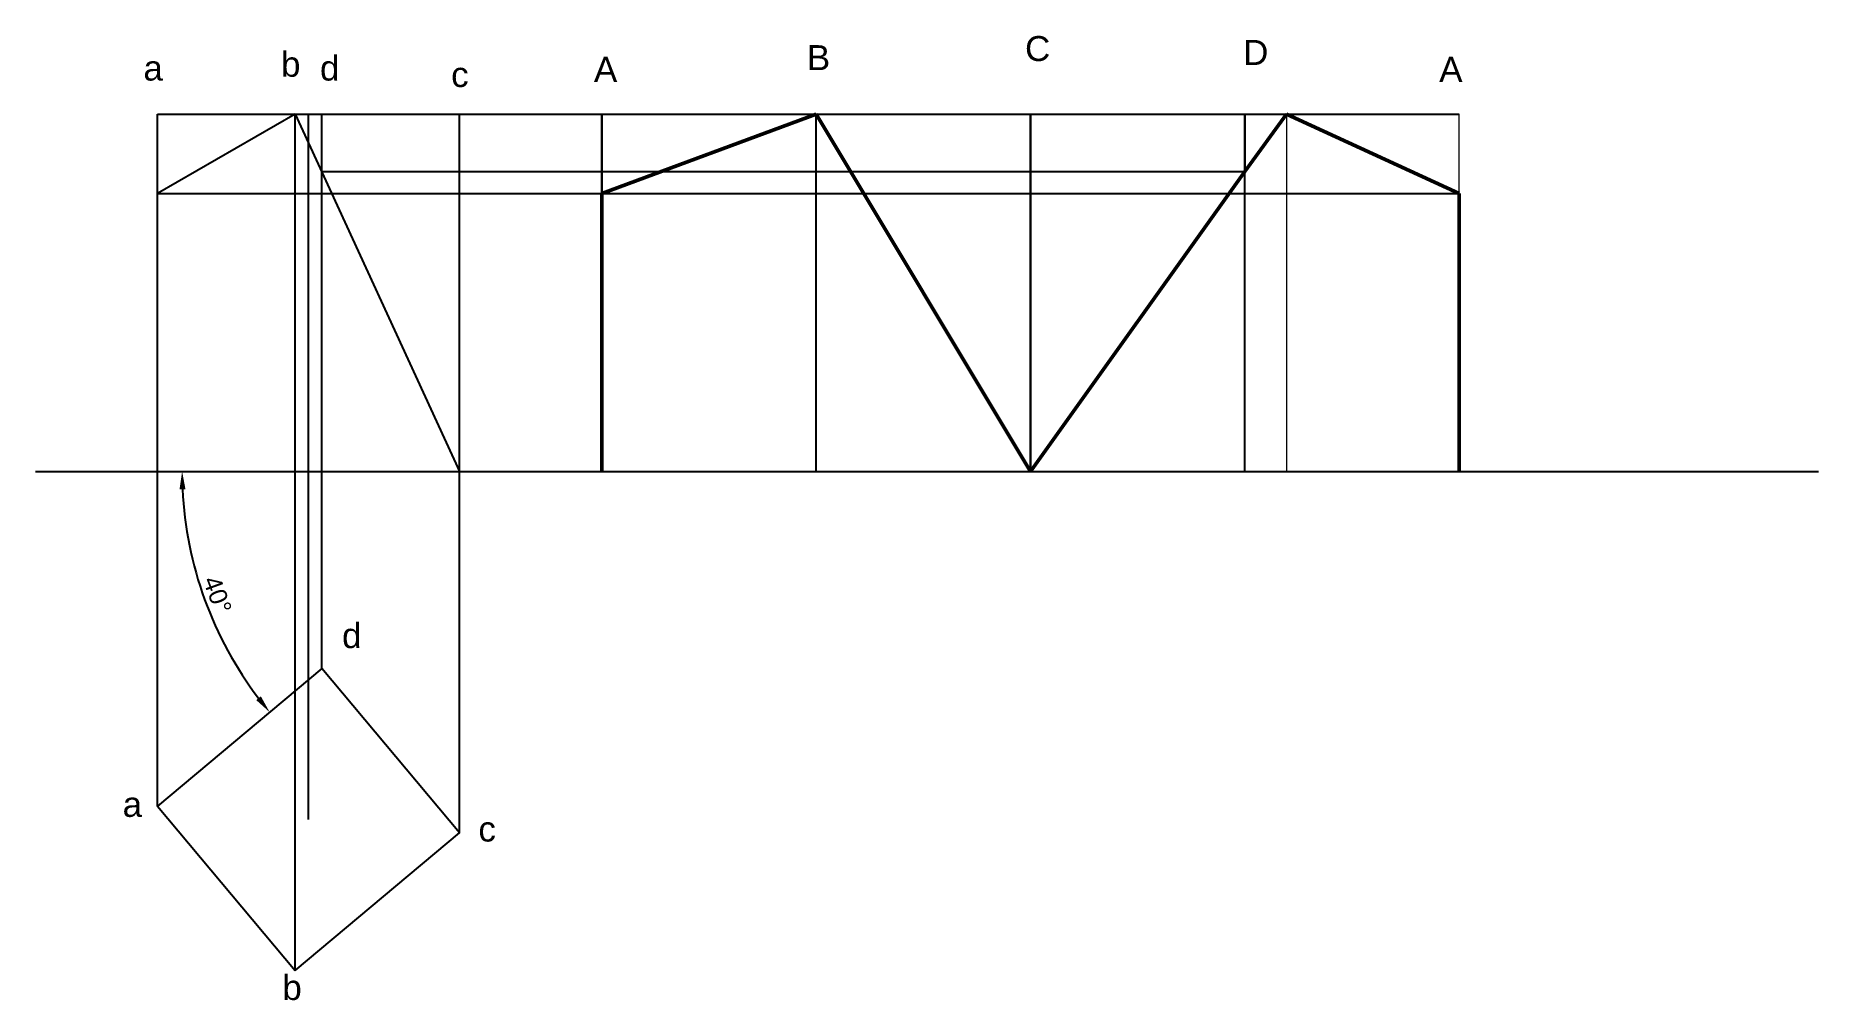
# Paper-space layout 'dl3' of a CAD drawing. Header units: millimetres. Extents: x 4 to 254, y 33 to 168.
import ezdxf

# ---------------------------------------------------------------- set-up
doc = ezdxf.new("R2010")
doc.units = ezdxf.units.MM
doc.styles.get("Standard").update_dxf_attribs({"font": 'arial.ttf'})
doc.dimstyles.new('ISO-25', dxfattribs={"dimtxt": 2.5, "dimasz": 2.5, "dimexe": 1.25, "dimexo": 0.625, "dimtad": 1, "dimtxsty": 'Standard', "dimcen": 2.5, "dimadec": 0, "dimazin": 0, "dimtfac": 1, "dimtmove": 0, "dimatfit": 3, "dimfxl": 1, "dimarcsym": 0})

# ---------------------------------------------------------------- blocks, each defined once
blk = doc.blocks.new('*D1')
at = {"color": 0, "lineweight": -2, "transparency": 16777216}
blk.add_arc((77.16, 106.77), 52.39, 182.7346, 217.2654, dxfattribs=at)
at = {"color": 0, "transparency": 16777216}
for points in [[(24.42, 104.26), (25.25, 104.28), (24.78, 106.77)], [(35.8, 75.31), (35.15, 74.78), (37.03, 73.09)]]:
    blk.add_solid(points, dxfattribs=at)
at = {"layer": 'Defpoints', "color": 0, "transparency": 16777216}
for p in [(4.28, 106.77), (253.81, 106.77), (26.19, 94.68), (44.32, 79.21), (21.34, 59.93)]:
    blk.add_point(p, dxfattribs=at)
at = {"color": 0, "transparency": 16777216, "insert": (29.72, 89.5), "char_height": 2.5, "attachment_point": 5, "rotation": 290}
blk.add_mtext('40°', dxfattribs=at)

psp = doc.layouts.new('dl3')

# ---------------------------------------------------------------- linework, layer by layer
for p, q in [((21.342, 106.765), (21.342, 156.765)), ((21.342, 156.765), (63.607, 156.765)), ((40.626, 156.765), (21.342, 145.632)), ((40.626, 106.765), (40.626, 156.765)), ((40.626, 156.765), (63.607, 106.765)), ((40.626, 156.765), (113.518, 156.765)), ((42.475, 58.078), (42.475, 156.765)), ((44.324, 106.765), (44.324, 156.765)), ((63.607, 106.765), (63.607, 156.765)), ((83.518, 106.765), (83.518, 156.765)), ((83.518, 156.765), (83.518, 145.632)), ((83.518, 156.765), (203.518, 156.765)), ((113.518, 106.765), (113.518, 156.765)), ((143.518, 106.765), (143.518, 156.765)), ((143.518, 156.765), (143.518, 106.765)), ((173.518, 106.765), (173.518, 156.765)), ((173.518, 156.765), (173.518, 148.72)), ((44.324, 148.72), (173.518, 148.72)), ((21.342, 145.632), (203.518, 145.632)), ((4.277, 106.765), (253.814, 106.765)), ((21.342, 59.927), (21.342, 106.765)), ((40.626, 36.946), (40.626, 106.765)), ((44.324, 79.211), (44.324, 106.765)), ((63.607, 56.229), (63.607, 106.765)), ((63.607, 106.765), (143.518, 106.765)), ((83.518, 106.765), (113.518, 106.765)), ((113.518, 106.765), (143.518, 106.765)), ((143.518, 106.765), (173.518, 106.765)), ((173.518, 106.765), (203.518, 106.765)), ((203.518, 106.765), (233.518, 106.765))]:
    psp.add_line(p, q)
at = {"lineweight": 50}
for p, q in [((83.518, 145.632), (113.518, 156.765)), ((113.518, 156.765), (143.518, 106.765)), ((173.518, 148.72), (179.363, 156.765)), ((179.363, 156.765), (203.518, 145.632)), ((143.518, 106.765), (173.518, 148.72)), ((83.518, 145.632), (83.518, 106.765)), ((203.518, 106.765), (203.518, 145.632))]:
    psp.add_line(p, q, dxfattribs=at)
at = {"lineweight": 20}
for p, q in [((113.518, 156.765), (113.518, 106.765)), ((179.363, 156.765), (179.363, 106.765)), ((203.518, 145.632), (203.518, 156.765)), ((173.518, 148.72), (173.518, 106.765))]:
    psp.add_line(p, q, dxfattribs=at)
psp.add_lwpolyline([(40.626, 36.946), (63.607, 56.229), (44.324, 79.211), (21.342, 59.927)], close=True)

# ---------------------------------------------------------------- texts
for s, p in [('C', (142.767, 164.172)), ('b', (38.627, 161.992)), ('d', (44.079, 161.447)), ('A', (82.427, 161.265)), ('B', (112.234, 162.9)), ('D', (173.3, 163.627)), ('A', (200.744, 161.265)), ('a', (19.362, 161.447)), ('c', (62.435, 160.539)), ('d', (47.169, 82.058)), ('a', (16.454, 58.441)), ('c', (66.252, 54.99)), ('b', (38.809, 32.826))]:
    psp.add_text(s, height=3.5).set_placement(p)

# ---------------------------------------------------------------- dimensions: what is measured, and where the dimension line sits
dim = psp.add_angular_dim_2l(base=(26.188, 94.684), line1=((44.324, 79.211), (21.342, 59.927)), line2=((4.277, 106.765), (253.814, 106.765)), dimstyle='ISO-25')
dim.commit()
dim.dimension.update_dxf_attribs({"geometry": '*D1', "text_midpoint": (29.722, 89.498)})

doc.saveas('drawing.dxf')
